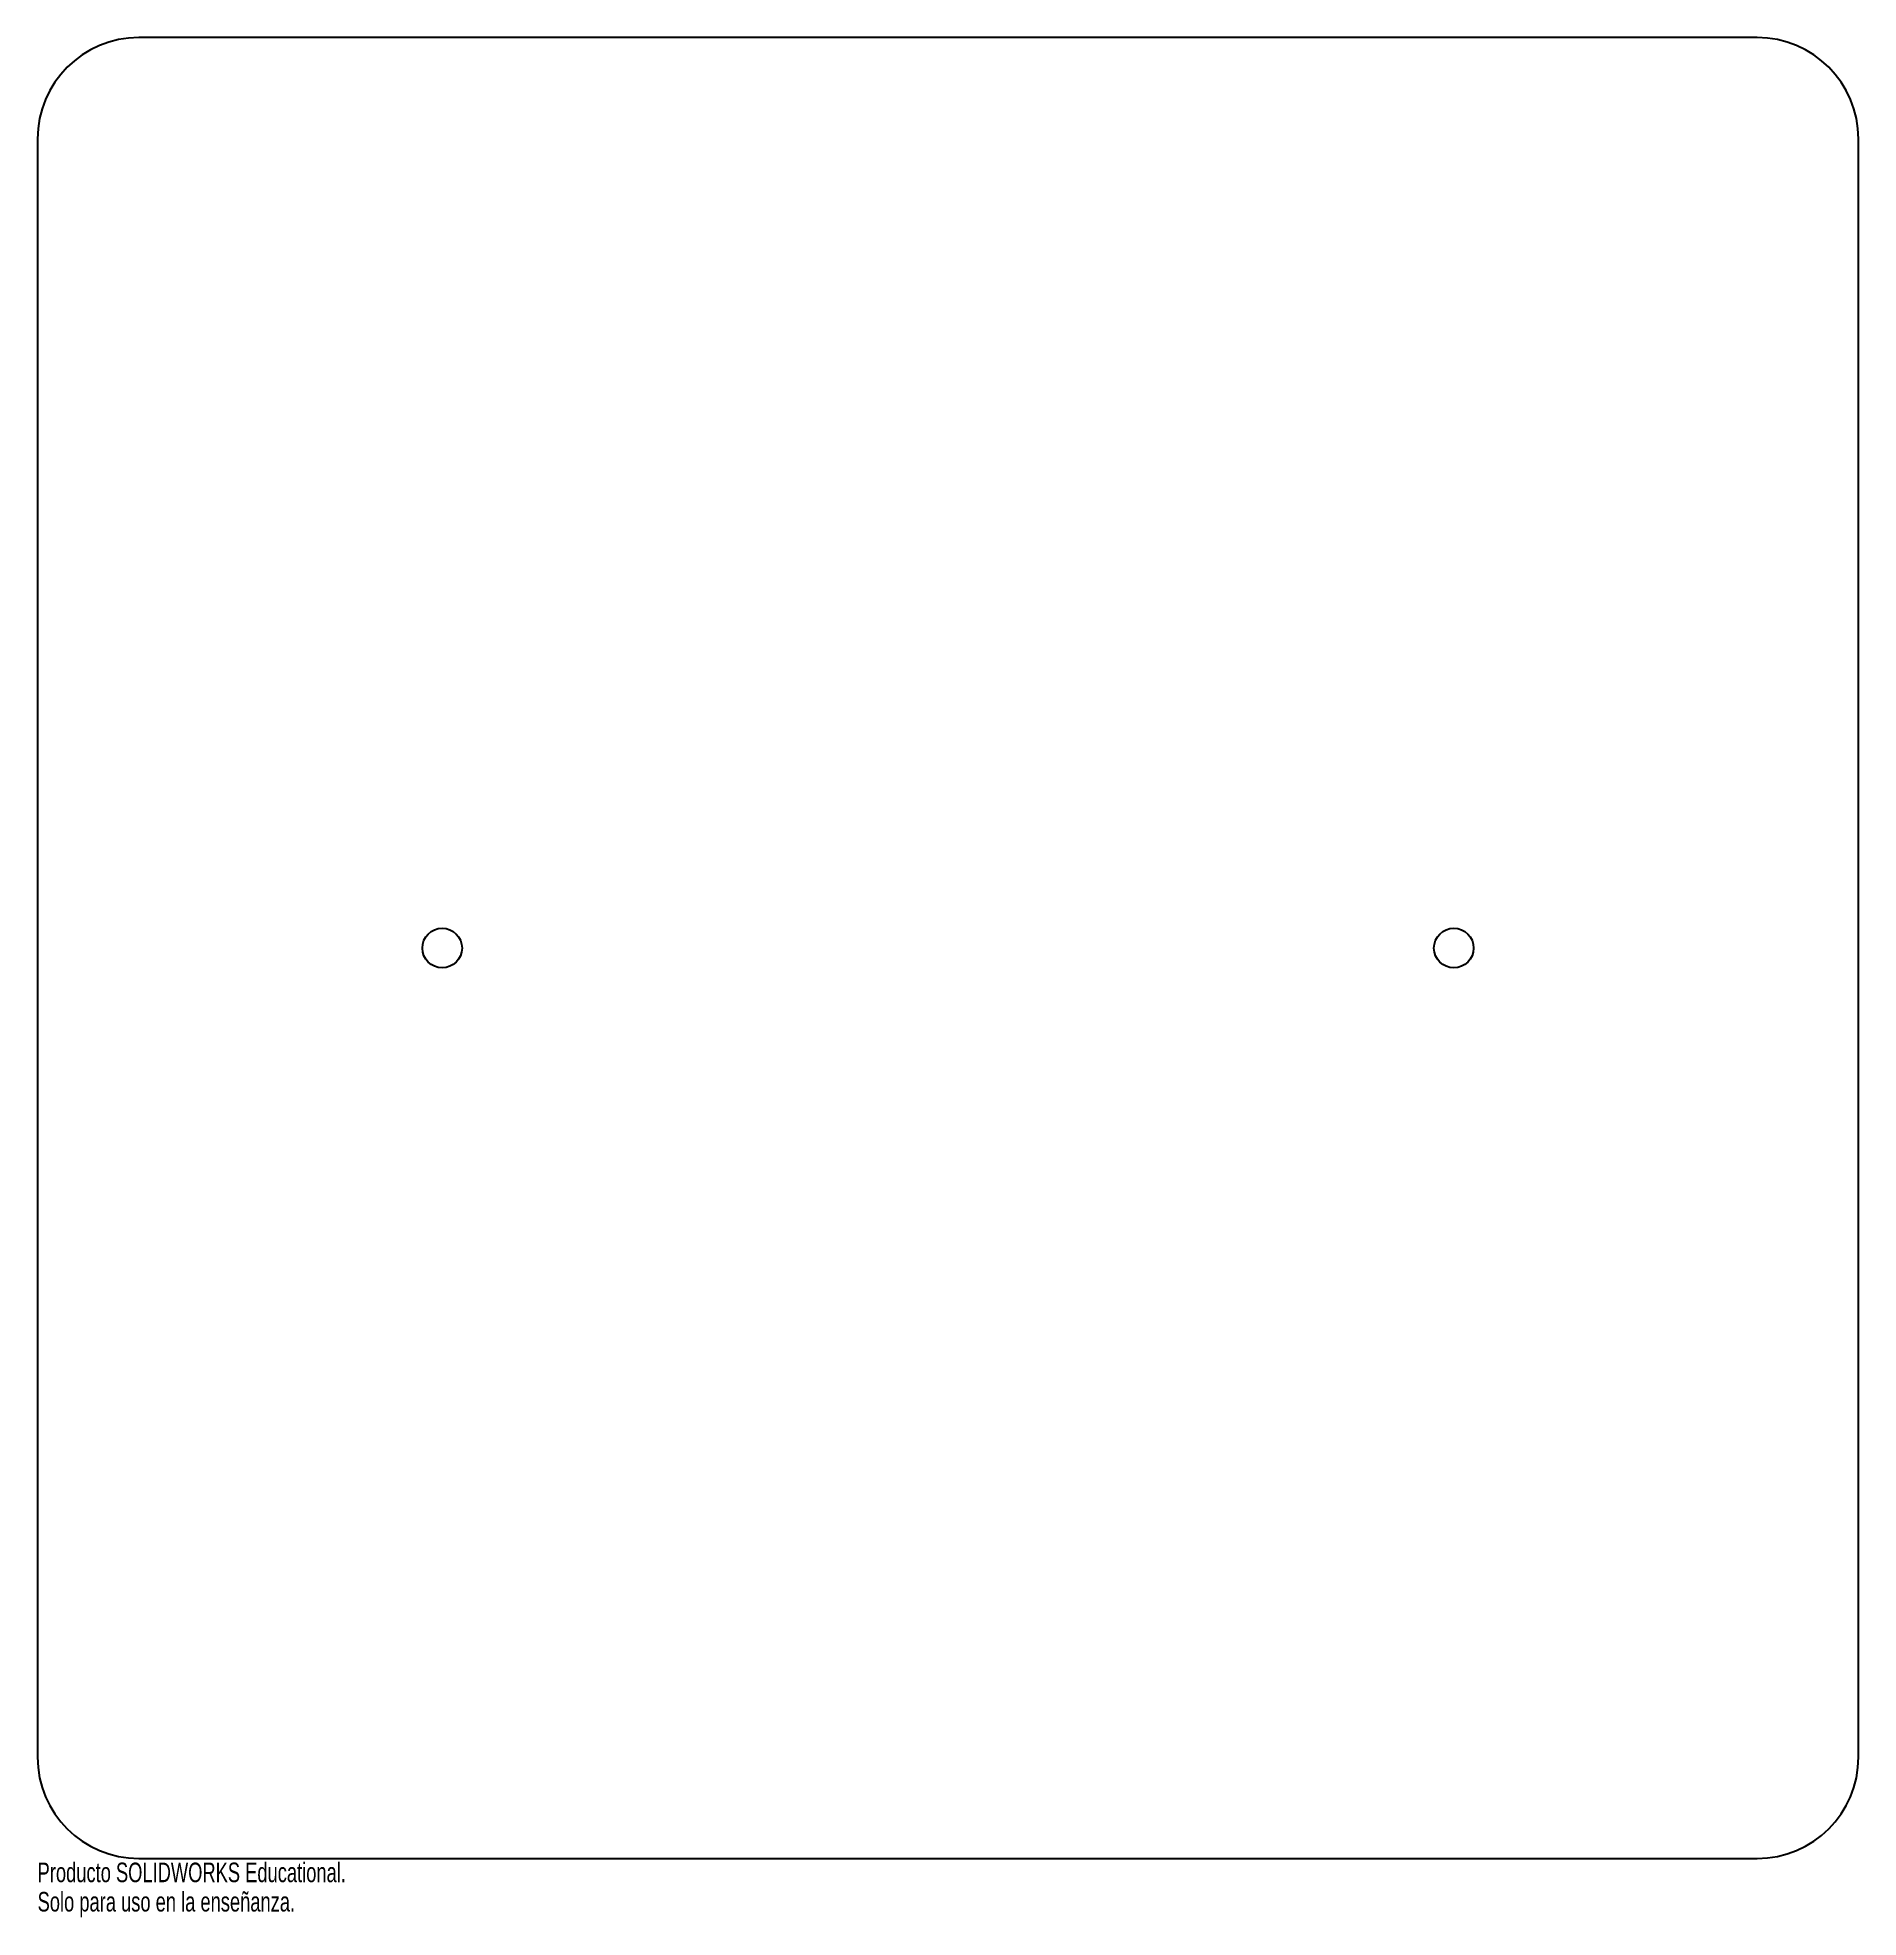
# Model space of a CAD drawing. Header units: millimetres. Extents: x -225 to 225, y -240 to 225.
import ezdxf

# ---------------------------------------------------------------- set-up
doc = ezdxf.new("R2010")
doc.units = ezdxf.units.MM
doc.styles.add('SLDTEXTSTYLE0', font='TXT', dxfattribs={"width": 0.7})

msp = doc.modelspace()

# ---------------------------------------------------------------- linework, layer by layer
at = {"color": 7, "linetype": 'Continuous', "lineweight": 25}
for p, q in [((200, 225), (-200, 225)), ((-225, 200), (-225, -200)), ((225, -200), (225, 200)), ((-200, -225), (200, -225))]:
    msp.add_line(p, q, dxfattribs=at)
for centre in [(-125, 0), (125, 0)]:
    msp.add_circle(centre, 4.9, dxfattribs=at)
for centre, start, end in [((-200, 200), 90, 180), ((200, 200), 0, 90), ((-200, -200), 180, 270), ((200, -200), 270, 0)]:
    msp.add_arc(centre, 25, start, end, dxfattribs=at)

# ---------------------------------------------------------------- texts
at = {"color": 7, "linetype": 'Continuous', "char_height": 4.8336, "attachment_point": 1, "style": 'SLDTEXTSTYLE0'}
for s, insert in [('Producto SOLIDWORKS Educational.', (-225, -226.02)), ('Solo para uso en la enseñanza.', (-225, -233.27))]:
    msp.add_mtext(s, dxfattribs=dict(at, insert=insert))

doc.saveas('drawing.dxf')
